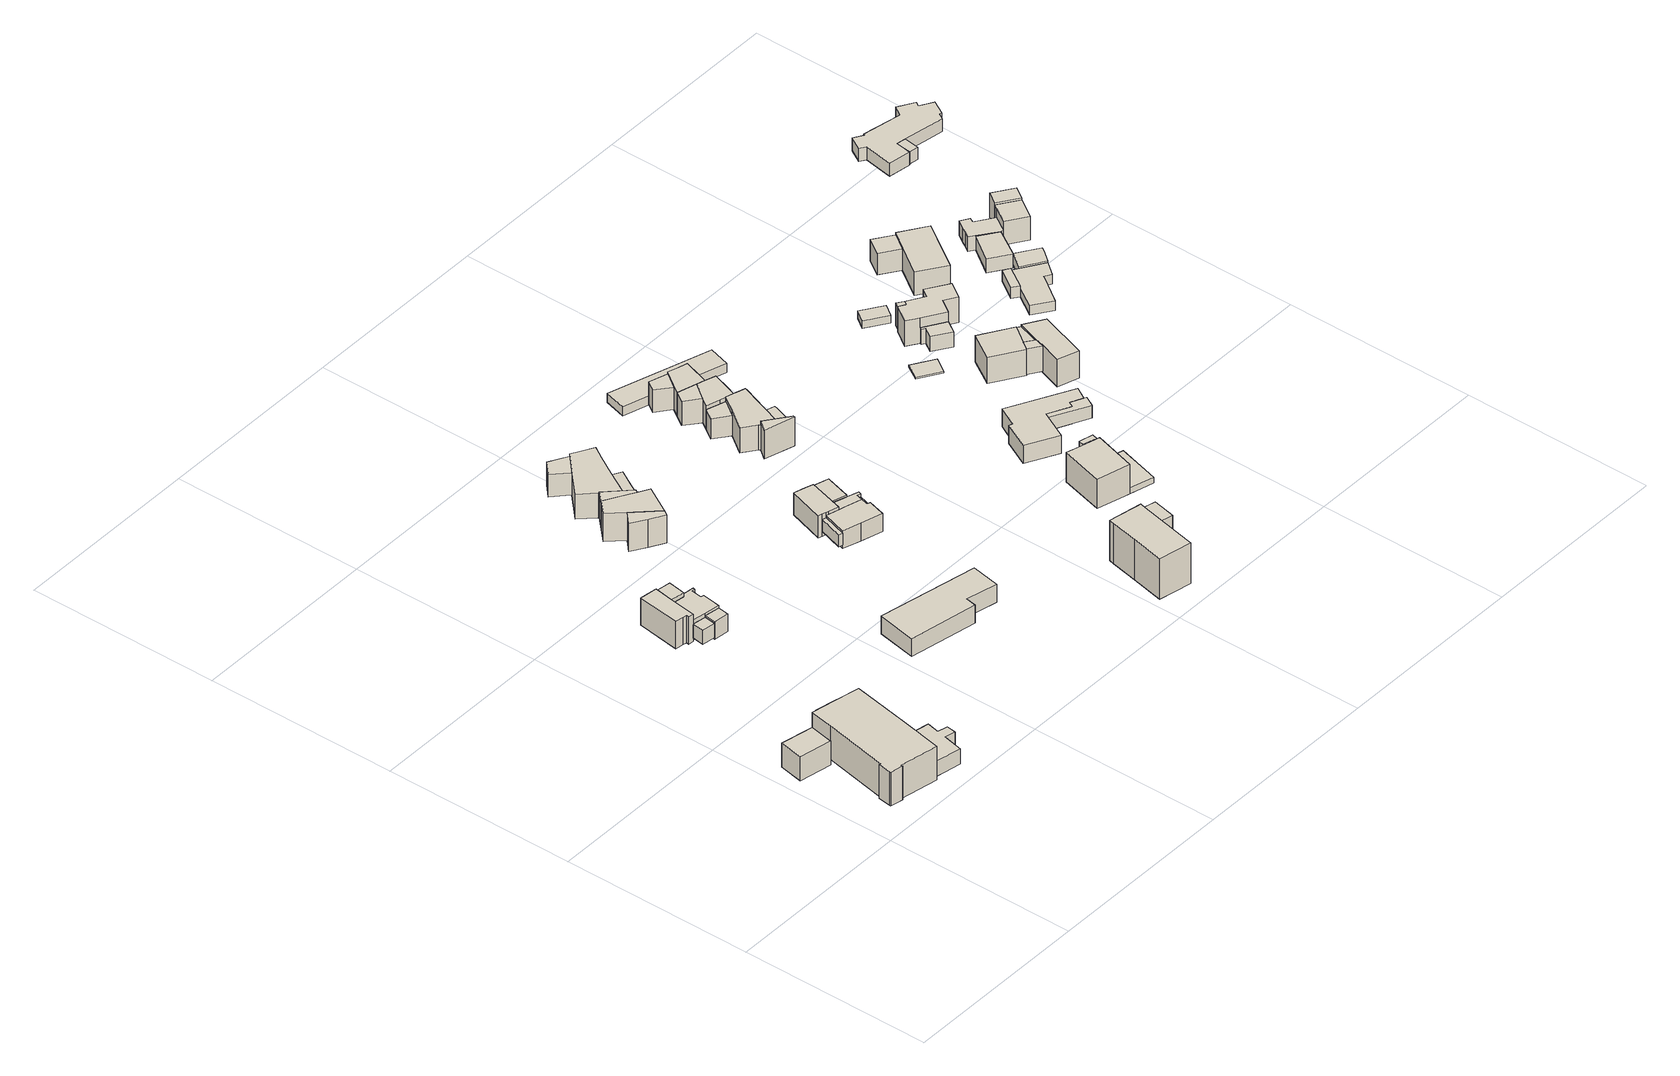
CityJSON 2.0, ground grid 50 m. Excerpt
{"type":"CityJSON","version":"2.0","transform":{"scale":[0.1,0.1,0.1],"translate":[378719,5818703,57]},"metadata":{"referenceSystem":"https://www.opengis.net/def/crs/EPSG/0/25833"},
"CityObjects":{
"building1":{"type":"Building","attributes":{"Gemeindeschluessel":"11000004","function":"31001_2010"},"address":[{"country":"Germany","locality":"Berlin","thoroughfareNumber":"5","thoroughfareName":"Am Rupenhorn"}],"children":["building1-1","building1-2","building1-3","building1-4"]},
"building1-1":{"type":"BuildingPart","attributes":{"BezugspunktDach":"2200","measuredHeight":10.02,"storeysAboveGround":2},"parents":["building1"],"geometry":[{"type":"MultiSurface","lod":"1","boundaries":[[[0,1,2,3,4,5,6,7,8,9,10,11,12]],[[13,14,15,16,17,18,19,20,21,22,23,24,25]],[[13,25,12,11]],[[14,13,11,10]],[[15,14,10,9]],[[16,15,9,8]],[[17,26,27,8,7]],[[18,17,7,6]],[[28,29,6,5]],[[19,18,30,31]],[[20,19,5,4]],[[21,20,4,3]],[[22,21,32,33,34,35,3,2]],[[23,22,2,1]],[[24,23,1,0]],[[25,24,0,12]],[[16,27,26,17]],[[31,30,29,28]],[[35,34,33,32]]]}]},
"building1-2":{"type":"BuildingPart","attributes":{"BezugspunktDach":"2200","measuredHeight":4.3,"storeysAboveGround":2},"parents":["building1"],"geometry":[{"type":"Solid","lod":"1","boundaries":[[[[36,37,38,39,40,41,35,34]],[[32,42,43,44,45,46,47,33]],[[42,32,35,41]],[[43,42,41,40]],[[44,43,40,39]],[[45,44,39,38]],[[46,45,38,37]],[[47,46,37,36]],[[33,47,36,34]],[[33,34,35,32]]]]}]},
"building1-3":{"type":"BuildingPart","attributes":{"BezugspunktDach":"2200","measuredHeight":8.7,"storeysAboveGround":2},"parents":["building1"],"geometry":[{"type":"Solid","lod":"1","boundaries":[[[[28,48,49,29]],[[50,51,31,30]],[[50,30,29,49]],[[51,50,49,48]],[[31,51,48,28]],[[30,31,28,29]]]]}]},
"building1-4":{"type":"BuildingPart","attributes":{"BezugspunktDach":"2200","measuredHeight":6.74,"storeysAboveGround":2},"parents":["building1"],"geometry":[{"type":"Solid","lod":"1","boundaries":[[[[27,26,52,53]],[[54,55,56,57]],[[54,57,53,52]],[[55,54,52,26]],[[56,55,26,17,16,27]],[[57,56,27,53]],[[27,16,17,26]]]]}]},
"building2":{"type":"Building","attributes":{"Gemeindeschluessel":"11000004","BezugspunktDach":"2200","function":"51009_1610","measuredHeight":4.41,"storeysAboveGround":0},"address":[{"country":"Germany","locality":"Berlin"}],"geometry":[{"type":"Solid","lod":"1","boundaries":[[[[58,59,60,61]],[[62,63,64,65]],[[62,65,61,60]],[[63,62,60,59]],[[64,63,59,58]],[[65,64,58,61]]]]}]},
"building3":{"type":"Building","attributes":{"Gemeindeschluessel":"11000004","function":"31001_1010"},"address":[{"country":"Germany","locality":"Berlin","thoroughfareNumber":"4G","thoroughfareName":"Am Rupenhorn"}],"children":["building3-1","building3-2","building3-3","building3-4","building3-5"]},
"building3-1":{"type":"BuildingPart","attributes":{"BezugspunktDach":"2200","measuredHeight":8.02,"storeysAboveGround":2},"parents":["building3"],"geometry":[{"type":"MultiSurface","lod":"1","boundaries":[[[66,67,68,69,70,71,72,73,74]],[[75,76,77,78,79,80,81,82,83]],[[75,83,74,73]],[[76,75,73,72]],[[77,76,72,71]],[[84,85,77,71,70]],[[79,78,86,87,88]],[[80,79,69,68]],[[81,80,68,67]],[[82,81,67,66]],[[83,82,66,74]],[[78,77,85,84]]]}]},
"building3-2":{"type":"BuildingPart","attributes":{"BezugspunktDach":"2200","measuredHeight":7.11,"storeysAboveGround":2},"parents":["building3"],"geometry":[{"type":"MultiSurface","lod":"1","boundaries":[[[89,90,91,85,84]],[[77,92,93,94,78]],[[92,77,85,91]],[[93,92,91,90]],[[95,96,90,89]],[[94,93,97,98]],[[99,95,89,84]],[[78,94,98,87]],[[77,78,84,85]],[[98,97,96,95]],[[87,98,95,99]]]}]},
"building3-3":{"type":"BuildingPart","attributes":{"BezugspunktDach":"2200","measuredHeight":6.99,"storeysAboveGround":2},"parents":["building3"],"geometry":[{"type":"MultiSurface","lod":"1","boundaries":[[[100,101,102,103,104,105,106,96,95,99,107]],[[87,98,97,108,109,110,111,112,113,114,88]],[[108,97,96,106]],[[109,108,106,105]],[[115,116,105,104]],[[110,109,116,117,118,119]],[[120,115,118,121,111,110,104,103]],[[112,111,103,102],[121,122,123,120]],[[113,112,102,101]],[[114,124,125,101,100]],[[88,114,100,107]],[[87,99,95,98]],[[97,98,95,96]],[[119,118,117,116,115]],[[121,118,115,120]],[[123,122,121,120]],[[113,125,124,114]]]}]},
"building3-4":{"type":"BuildingPart","attributes":{"BezugspunktDach":"2200","measuredHeight":5.4,"storeysAboveGround":2},"parents":["building3"],"geometry":[{"type":"Solid","lod":"1","boundaries":[[[[126,125,124,127]],[[114,113,128,129]],[[114,129,127,124]],[[128,113,125,126]],[[129,128,126,127]],[[113,114,124,125]]]]}]},
"building3-5":{"type":"BuildingPart","attributes":{"BezugspunktDach":"2200","measuredHeight":3,"storeysAboveGround":2},"parents":["building3"],"geometry":[{"type":"MultiSurface","lod":"1","boundaries":[[[123,116,115,120]],[[118,117,122,121]],[[122,117,116,123]],[[118,121,130,120,115]],[[117,118,131,115,116]],[[121,122,123,120,132]]]}]},
"building4":{"type":"Building","attributes":{"Gemeindeschluessel":"11000004","BezugspunktDach":"2200","function":"31001_1010","measuredHeight":5.05,"storeysAboveGround":1},"address":[{"country":"Germany","locality":"Berlin","thoroughfareNumber":"5 (3)","thoroughfareName":"Am Rupenhorn"}],"geometry":[{"type":"Solid","lod":"1","boundaries":[[[[133,134,135,136,137,138]],[[139,140,141,142,143,144]],[[139,144,138,137]],[[140,139,137,136]],[[141,140,136,135]],[[142,141,135,134]],[[143,142,134,133]],[[144,143,133,138]]]]}]},
"building5":{"type":"Building","attributes":{"Gemeindeschluessel":"11000004","function":"31001_1010"},"address":[{"country":"Germany","locality":"Berlin","thoroughfareNumber":"4D, 4E, 4F","thoroughfareName":"Am Rupenhorn"}],"children":["building5-1","building5-2","building5-3","building5-4","building5-5","building5-6"]},
"building5-1":{"type":"BuildingPart","attributes":{"BezugspunktDach":"2200","measuredHeight":7.35,"storeysAboveGround":2},"parents":["building5"],"geometry":[{"type":"MultiSurface","lod":"1","boundaries":[[[145,146,147,148,149,150,151,152,153,154]],[[155,156,157,158,159,160,161,162,163,164]],[[155,164,154,153]],[[165,166,153,152]],[[157,156,152,151]],[[158,157,151,150]],[[159,158,150,149]],[[167,160,159,149,148]],[[161,168,167,148,147]],[[163,162,146,145]],[[164,163,145,154]],[[156,155,166,165]],[[168,161,160,161,168,167]],[[161,147,146,162,169]]]}]},
"building5-2":{"type":"BuildingPart","attributes":{"BezugspunktDach":"2200","measuredHeight":8.45,"storeysAboveGround":2},"parents":["building5"],"geometry":[{"type":"MultiSurface","lod":"1","boundaries":[[[170,171,172,173,174,175,176,177]],[[178,179,180,181,182,183,184,185]],[[178,185,177,176]],[[186,187,178,176,175]],[[188,186,179,175,174]],[[181,180,174,173]],[[182,181,173,172]],[[185,184,170,177]],[[179,178,187,186]],[[180,189,179,186,188]],[[183,190,191,171]],[[182,172,191,192,190]],[[184,183,171,170]]]}]},
"building5-3":{"type":"BuildingPart","attributes":{"BezugspunktDach":"2200","measuredHeight":8.46,"storeysAboveGround":2},"parents":["building5"],"geometry":[{"type":"MultiSurface","lod":"1","boundaries":[[[193,194,172,191,170,195]],[[184,190,182,196,197,198]],[[184,198,195,170]],[[171,170,191]],[[191,190,191,172]],[[196,182,172,194]],[[197,196,194,193]],[[198,197,193,195]],[[190,183,171,191]],[[199,183,184,200,170,171]],[[201,182,190,191,172]]]}]},
"building5-4":{"type":"BuildingPart","attributes":{"BezugspunktDach":"2200","measuredHeight":7.1,"storeysAboveGround":2},"parents":["building5"],"geometry":[{"type":"MultiSurface","lod":"1","boundaries":[[[188,202,203,187]],[[162,204,180,178]],[[162,178,187,203]],[[204,205,168,147,146,203,202]],[[180,204,202,188]],[[162,206,146,147,161]],[[168,205,204,161]],[[178,207,179,186,187,208]],[[180,188,186,179]]]}]},
"building5-5":{"type":"BuildingPart","attributes":{"BezugspunktDach":"2200","measuredHeight":6.42,"storeysAboveGround":2},"parents":["building5"],"geometry":[{"type":"Solid","lod":"1","boundaries":[[[[205,209,210,167,168]],[[160,211,212,204,161]],[[211,160,167,210]],[[212,211,210,209]],[[204,212,209,205]],[[161,168,167,160]],[[204,205,168,161]]]]}]},
"building5-6":{"type":"BuildingPart","attributes":{"BezugspunktDach":"2200","measuredHeight":6.68,"storeysAboveGround":2},"parents":["building5"],"geometry":[{"type":"MultiSurface","lod":"1","boundaries":[[[166,165,213,214]],[[215,156,155,216]],[[215,216,214,213]],[[156,215,213,165]],[[216,155,166,214]],[[217,155,156,165,166]]]}]},
"building6":{"type":"Building","attributes":{"Gemeindeschluessel":"11000004","BezugspunktDach":"2200","function":"51009_1610","measuredHeight":3.34,"storeysAboveGround":0},"address":[{"country":"Germany","locality":"Berlin"}],"geometry":[{"type":"Solid","lod":"1","boundaries":[[[[218,219,220,221]],[[222,223,224,225]],[[222,225,221,220]],[[223,222,220,219]],[[224,223,219,218]],[[225,224,218,221]]]]}]},
"building7":{"type":"Building","attributes":{"Gemeindeschluessel":"11000004","function":"31001_1010"},"address":[{"country":"Germany","locality":"Berlin","thoroughfareNumber":"4H","thoroughfareName":"Am Rupenhorn"}],"children":["building7-1","building7-2","building7-3","building7-4","building7-5"]},
"building7-1":{"type":"BuildingPart","attributes":{"BezugspunktDach":"2200","measuredHeight":3.1,"storeysAboveGround":2},"parents":["building7"],"geometry":[{"type":"MultiSurface","lod":"1","boundaries":[[[226,227,228,229]],[[230,231,232,233]],[[232,231,227,226]],[[233,229,234,235]],[[230,235,234,228]],[[230,228,227,231]],[[233,232,226,229,236]]]}]},
"building7-2":{"type":"BuildingPart","attributes":{"BezugspunktDach":"2200","measuredHeight":5.73,"storeysAboveGround":2},"parents":["building7"],"geometry":[{"type":"MultiSurface","lod":"1","boundaries":[[[237,238,239,240,241,242,243,244,245]],[[246,247,248,249,250,251,252,253,254]],[[246,254,245,244]],[[229,234,241,240]],[[250,249,235,233]],[[251,250,233,232,226,229,255,240,239]],[[252,251,239,238]],[[253,252,238,237]],[[254,253,237,245]],[[256,257,243,247]],[[246,244,257,256]],[[248,247,243,242]],[[249,258,248,242,241,259]],[[233,235,234,229]],[[255,229,226,232,233]]]}]},
"building7-3":{"type":"BuildingPart","attributes":{"BezugspunktDach":"2200","measuredHeight":6.07,"storeysAboveGround":2},"parents":["building7"],"geometry":[{"type":"MultiSurface","lod":"1","boundaries":[[[260,261,262,263]],[[264,265,266,267]],[[265,264,262,261]],[[266,265,261,260]],[[264,267,263,262]],[[266,268,269,267]]]}]},
"building7-4":{"type":"BuildingPart","attributes":{"BezugspunktDach":"2200","measuredHeight":5.08,"storeysAboveGround":2},"parents":["building7"],"geometry":[{"type":"MultiSurface","lod":"1","boundaries":[[[241,270,271,272,268,269,243]],[[267,266,273,274,275,249,247]],[[273,266,268,272]],[[274,273,272,271]],[[228,227,271,270]],[[275,274,231,230]],[[249,275,230,235,234,228,276,270,241]],[[242,241,243]],[[247,243,269,267]],[[267,269,268,266]],[[230,231,227,228]],[[276,228,234,235,230]],[[247,248,242,243]],[[248,249,241,242]]]}]},
"building7-5":{"type":"BuildingPart","attributes":{"BezugspunktDach":"2200","measuredHeight":6.9,"storeysAboveGround":2},"parents":["building7"],"geometry":[{"type":"MultiSurface","lod":"1","boundaries":[[[277,278,279,280,281,282,283,284]],[[285,286,287,288,289,290,291,292]],[[285,292,284,283]],[[286,285,283,282]],[[287,286,282,281]],[[288,287,293,264,267,247,243,269,263,262,281,280]],[[257,243,280,279]],[[289,288,243,247,256]],[[244,257,256,246,294,290,289,279,278]],[[291,290,278,277]],[[292,291,277,284]],[[262,263,267,264,293]],[[269,243,247,267]],[[256,247,243,257]],[[294,246,256,257,244]]]}]},
"building8":{"type":"Building","attributes":{"Gemeindeschluessel":"11000004","function":"31001_1000"},"address":[{"country":"Germany","locality":"Berlin","thoroughfareNumber":"15","thoroughfareName":"Am Rupenhorn"}],"children":["building8-1","building8-2"]},
"building8-1":{"type":"BuildingPart","attributes":{"BezugspunktDach":"2200","measuredHeight":12.64,"storeysAboveGround":4},"parents":["building8"],"geometry":[{"type":"MultiSurface","lod":"1","boundaries":[[[295,296,297,298,299,300,301,302]],[[303,304,305,306,307,308,309,310]],[[303,310,302,301]],[[304,303,301,300]],[[305,304,300,299]],[[306,305,299,298]],[[311,312,298,297]],[[308,307,297,296],[313,314,311,307]],[[309,308,296,295]],[[310,309,295,302]],[[307,306,312,311]],[[311,314,313,307]]]}]},
"building8-2":{"type":"BuildingPart","attributes":{"BezugspunktDach":"2200","measuredHeight":9.93,"storeysAboveGround":4},"parents":["building8"],"geometry":[{"type":"MultiSurface","lod":"1","boundaries":[[[315,316,312,314]],[[306,317,318,313]],[[317,306,312,316]],[[318,317,316,315]],[[313,318,315,314]],[[307,311,312,306,319]],[[314,311,307,313]]]}]},
"building9":{"type":"Building","attributes":{"Gemeindeschluessel":"11000004","function":"31001_1010"},"address":[{"country":"Germany","locality":"Berlin","thoroughfareNumber":"4, 4A, 4B, 4C","thoroughfareName":"Am Rupenhorn"}],"children":["building9-1","building9-2","building9-3","building9-4","building9-5","building9-6","building9-7","building9-8"]},
"building9-1":{"type":"BuildingPart","attributes":{"BezugspunktDach":"2200","measuredHeight":8.34,"storeysAboveGround":2},"parents":["building9"],"geometry":[{"type":"MultiSurface","lod":"1","boundaries":[[[320,321,322,323,324,325,326,327,328,329,330,331]],[[332,333,334,335,336,337,338,339,340,341,342,343]],[[332,343,331,330]],[[344,345,332,330,329]],[[334,346,347,329,328]],[[335,334,328,327]],[[336,335,327,326]],[[337,336,326,325]],[[338,337,325,324]],[[339,338,324,323]],[[340,339,323,322],[340,348,349,339]],[[342,341,321,320]],[[343,342,320,331]],[[333,332,345,344]],[[333,347,346,334]],[[348,340,339,349]],[[350,341,340,322,321]]]}]},
"building9-2":{"type":"BuildingPart","attributes":{"BezugspunktDach":"2200","measuredHeight":5.68,"storeysAboveGround":2},"parents":["building9"],"geometry":[{"type":"MultiSurface","lod":"1","boundaries":[[[345,344,351,352]],[[353,333,332,354]],[[353,354,352,351]],[[333,353,355,356,344]],[[354,332,345,352]],[[351,356,355,353]],[[332,333,344,345]]]}]},
"building9-3":{"type":"BuildingPart","attributes":{"BezugspunktDach":"2200","measuredHeight":5.68,"storeysAboveGround":2},"parents":["building9"],"geometry":[{"type":"Solid","lod":"1","boundaries":[[[[357,358,359,360,349,348]],[[339,361,362,363,364,340]],[[361,339,349,360]],[[362,361,360,359]],[[363,362,359,358]],[[364,363,358,357]],[[340,364,357,348]],[[339,340,348,349]]]]}]},
"building9-4":{"type":"BuildingPart","attributes":{"BezugspunktDach":"2200","measuredHeight":8.04,"storeysAboveGround":2},"parents":["building9"],"geometry":[{"type":"MultiSurface","lod":"1","boundaries":[[[365,366,367,368]],[[341,364,369,370]],[[341,370,368,367]],[[364,357,348,322,321,341,367,366]],[[369,364,366,365]],[[370,369,365,368]],[[341,321,322,340]],[[340,371,348,357,364]]]}]},
"building9-5":{"type":"BuildingPart","attributes":{"BezugspunktDach":"2200","measuredHeight":7.87,"storeysAboveGround":2},"parents":["building9"],"geometry":[{"type":"MultiSurface","lod":"1","boundaries":[[[372,346,373,374,375,376,377,378,379,380]],[[381,382,383,384,385,386,387,334,355,353]],[[381,353,380,379]],[[384,383,377,376]],[[385,384,376,375]],[[386,385,375,374]],[[387,386,374,373]],[[334,387,373,346]],[[356,344,333,347,372]],[[351,356,372,380]],[[382,381,379,378]],[[383,382,378,377]],[[346,347,333,334]],[[355,333,344,356]],[[353,355,356,351]]]}]},
"building9-6":{"type":"BuildingPart","attributes":{"BezugspunktDach":"2200","measuredHeight":7.21,"storeysAboveGround":2},"parents":["building9"],"geometry":[{"type":"MultiSurface","lod":"1","boundaries":[[[379,378,388,389]],[[390,382,381,391]],[[390,391,389,388]],[[382,378,392,388,378]],[[391,381,379,389]],[[378,382,393,392]],[[390,388,392,393]],[[394,381,382,378,379]]]}]},
"building9-7":{"type":"BuildingPart","attributes":{"BezugspunktDach":"2200","measuredHeight":7.11,"storeysAboveGround":2},"parents":["building9"],"geometry":[{"type":"MultiSurface","lod":"1","boundaries":[[[392,377,395,396,397,398,399,400,388]],[[401,402,403,404,405,406,383,393,390]],[[401,390,388,400]],[[407,408,401,400,399]],[[403,402,399,398]],[[404,403,398,397]],[[405,404,397,396]],[[406,405,396,395]],[[383,406,395,377]],[[383,382,378,382,393]],[[409,402,401,408,407]],[[377,378,382,383]],[[393,382,378,392]],[[410,390,411,393,392,388]]]}]},
"building9-8":{"type":"BuildingPart","attributes":{"BezugspunktDach":"2200","measuredHeight":6.67,"storeysAboveGround":2},"parents":["building9"],"geometry":[{"type":"Solid","lod":"1","boundaries":[[[[408,407,412,413]],[[414,402,401,415]],[[414,415,413,412]],[[402,414,412,407]],[[415,401,408,413]],[[401,402,407,408]]]]}]},
"building10":{"type":"Building","attributes":{"Gemeindeschluessel":"11000004","BezugspunktDach":"2200","function":"31001_2460","measuredHeight":2.41,"storeysAboveGround":1},"address":[{"country":"Germany","locality":"Berlin","thoroughfareNumber":"4 (1)","thoroughfareName":"Am Rupenhorn"}],"geometry":[{"type":"Solid","lod":"1","boundaries":[[[[416,417,418,419,420,421]],[[422,423,424,425,426,427]],[[422,427,421,420]],[[423,422,420,419]],[[424,423,419,418]],[[425,424,418,417]],[[426,425,417,416]],[[427,426,416,421]]]]}]},
"building11":{"type":"Building","attributes":{"Gemeindeschluessel":"11000004","function":"31001_1010"},"address":[{"country":"Germany","locality":"Berlin","thoroughfareNumber":"16","thoroughfareName":"Am Rupenhorn"}],"children":["building11-1","building11-2"]},
"building11-1":{"type":"BuildingPart","attributes":{"BezugspunktDach":"2200","measuredHeight":8.21,"storeysAboveGround":2},"parents":["building11"],"geometry":[{"type":"MultiSurface","lod":"1","boundaries":[[[428,429,430,431,432,433]],[[434,435,436,437,438,439]],[[434,439,433,432]],[[435,434,432,431]],[[436,435,431,430]],[[437,436,430,429]],[[440,441,437,438,437,429,428]],[[439,438,428,433]],[[438,437,441,440]]]}]},
"building11-2":{"type":"BuildingPart","attributes":{"BezugspunktDach":"2200","measuredHeight":2.63,"storeysAboveGround":2},"parents":["building11"],"geometry":[{"type":"Solid","lod":"1","boundaries":[[[[442,443,444,441,440]],[[437,445,446,447,438]],[[445,437,441,444]],[[446,445,444,443]],[[447,446,443,442]],[[438,447,442,440]],[[437,438,440,441]]]]}]},
"building12":{"type":"Building","attributes":{"Gemeindeschluessel":"11000004","BezugspunktDach":"2200","function":"51009_1610","measuredHeight":7.53,"storeysAboveGround":0},"address":[{"country":"Germany","locality":"Berlin"}],"geometry":[{"type":"Solid","lod":"1","boundaries":[[[[448,449,450,451]],[[452,453,454,455]],[[452,455,451,450]],[[453,452,450,449]],[[454,453,449,448]],[[455,454,448,451]]]]}]},
"building13":{"type":"Building","attributes":{"Gemeindeschluessel":"11000004","BezugspunktDach":"2200","function":"31001_1010","measuredHeight":5.08,"storeysAboveGround":1},"address":[{"country":"Germany","locality":"Berlin","thoroughfareNumber":"16A","thoroughfareName":"Am Rupenhorn"}],"geometry":[{"type":"Solid","lod":"1","boundaries":[[[[456,457,458,459,460,461,462,463,464,465,466]],[[467,468,469,470,471,472,473,474,475,476,477]],[[467,477,466,465]],[[468,467,465,464]],[[469,468,464,463]],[[470,469,463,462]],[[471,470,462,461]],[[472,471,461,460]],[[473,472,460,459]],[[474,473,459,458]],[[475,474,458,457]],[[476,475,457,456]],[[477,476,456,466]]]]}]},
"building14":{"type":"Building","attributes":{"Gemeindeschluessel":"11000004","BezugspunktDach":"2200","function":"51009_1610","measuredHeight":3.59,"storeysAboveGround":0},"address":[{"country":"Germany","locality":"Berlin"}],"geometry":[{"type":"Solid","lod":"1","boundaries":[[[[478,479,461,460,459,458,457]],[[480,481,482,483,484,485,486]],[[480,486,457,458]],[[481,480,458,459]],[[482,481,459,460]],[[483,482,460,461]],[[484,483,461,479]],[[485,484,479,478]],[[486,485,478,457]]]]}]},
"building15":{"type":"Building","attributes":{"Gemeindeschluessel":"11000004","BezugspunktDach":"2200","function":"31001_2463","measuredHeight":0.465,"storeysAboveGround":1},"address":[{"country":"Germany","locality":"Berlin","thoroughfareNumber":"16B (1)","thoroughfareName":"Am Rupenhorn"}],"geometry":[{"type":"Solid","lod":"1","boundaries":[[[[487,488,489,490]],[[491,492,493,494]],[[491,494,490,489]],[[492,491,489,488]],[[493,492,488,487]],[[494,493,487,490]]]]}]},
"building16":{"type":"Building","attributes":{"Gemeindeschluessel":"11000004","BezugspunktDach":"2200","function":"51009_1610","measuredHeight":7.09,"storeysAboveGround":0},"address":[{"country":"Germany","locality":"Berlin"}],"geometry":[{"type":"Solid","lod":"1","boundaries":[[[[495,496,497,498]],[[499,500,501,502]],[[499,502,498,497]],[[500,499,497,496]],[[501,500,496,495]],[[502,501,495,498]]]]}]},
"building17":{"type":"Building","attributes":{"Gemeindeschluessel":"11000004","function":"31001_1010"},"address":[{"country":"Germany","locality":"Berlin","thoroughfareNumber":"16B","thoroughfareName":"Am Rupenhorn"}],"children":["building17-1","building17-2","building17-3"]},
"building17-1":{"type":"BuildingPart","attributes":{"BezugspunktDach":"2200","measuredHeight":8,"storeysAboveGround":2},"parents":["building17"],"geometry":[{"type":"MultiSurface","lod":"1","boundaries":[[[503,504,505,506,507,508]],[[509,510,511,512,513,514]],[[509,514,508,507]],[[510,509,507,506]],[[515,516,506,505]],[[512,511,505,504]],[[513,512,504,503]],[[514,513,503,508]],[[511,510,516,515]]]}]},
"building17-2":{"type":"BuildingPart","attributes":{"BezugspunktDach":"2200","measuredHeight":7.11,"storeysAboveGround":2},"parents":["building17"],"geometry":[{"type":"MultiSurface","lod":"1","boundaries":[[[516,515,517,518]],[[519,511,510,520]],[[511,519,517,515]],[[520,510,516,518]],[[519,521,522,517]],[[520,518,522,521]],[[510,511,515,516]]]}]},
"building17-3":{"type":"BuildingPart","attributes":{"BezugspunktDach":"2200","measuredHeight":8.07,"storeysAboveGround":2},"parents":["building17"],"geometry":[{"type":"MultiSurface","lod":"1","boundaries":[[[523,524,525,526,527,528]],[[529,519,521,520,530,531]],[[529,531,528,527]],[[519,529,527,526]],[[522,517,526,525]],[[520,518,522,521,525,524]],[[530,520,524,523]],[[531,530,523,528]],[[521,519,517,522]],[[521,522,518,520]]]}]},
"building18":{"type":"Building","attributes":{"Gemeindeschluessel":"11000004","BezugspunktDach":"2200","function":"51009_1610","measuredHeight":6.37,"storeysAboveGround":0},"address":[{"country":"Germany","locality":"Berlin"}],"geometry":[{"type":"Solid","lod":"1","boundaries":[[[[532,533,534,535]],[[536,537,538,539]],[[536,539,535,534]],[[537,536,534,533]],[[538,537,533,532]],[[539,538,532,535]]]]}]},
"building19":{"type":"Building","attributes":{"Gemeindeschluessel":"11000004","BezugspunktDach":"2200","function":"31001_2463","measuredHeight":2.11,"storeysAboveGround":1},"address":[{"country":"Germany","locality":"Berlin","thoroughfareNumber":"17 (1)","thoroughfareName":"Am Rupenhorn"}],"geometry":[{"type":"Solid","lod":"1","boundaries":[[[[540,541,542,543]],[[544,545,546,547]],[[544,547,543,542]],[[545,544,542,541]],[[546,545,541,540]],[[547,546,540,543]]]]}]},
"building20":{"type":"Building","attributes":{"Gemeindeschluessel":"11000004","function":"31001_1010"},"address":[{"country":"Germany","locality":"Berlin","thoroughfareNumber":"17","thoroughfareName":"Am Rupenhorn"}],"children":["building20-1","building20-2"]},
"building20-1":{"type":"BuildingPart","attributes":{"BezugspunktDach":"2200","measuredHeight":7.06,"storeysAboveGround":2},"parents":["building20"],"geometry":[{"type":"MultiSurface","lod":"1","boundaries":[[[548,549,550,551,552,553,554,533,532,535,555]],[[556,557,558,559,560,561,562,563,564,565,566]],[[556,566,555,535]],[[557,556,535,532]],[[558,557,532,533]],[[559,558,533,554]],[[560,559,554,553]],[[561,560,553,552]],[[562,561,552,551]],[[563,562,551,550]],[[564,563,550,549]],[[567,568,549,548]],[[565,564,569,570]],[[566,565,548,555]],[[570,569,568,567]]]}]},
"building20-2":{"type":"BuildingPart","attributes":{"BezugspunktDach":"2200","measuredHeight":4.19,"storeysAboveGround":2},"parents":["building20"],"geometry":[{"type":"Solid","lod":"1","boundaries":[[[[571,568,567,572,573,574]],[[575,576,570,569,577,578]],[[575,578,574,573]],[[576,575,573,572]],[[570,576,572,567]],[[577,569,568,571]],[[578,577,571,574]],[[569,570,567,568]]]]}]},
"building21":{"type":"Building","attributes":{"Gemeindeschluessel":"11000004","function":"31001_1010"},"address":[{"country":"Germany","locality":"Berlin","thoroughfareNumber":"17A","thoroughfareName":"Am Rupenhorn"}],"children":["building21-1","building21-2"]},
"building21-1":{"type":"BuildingPart","attributes":{"BezugspunktDach":"2200","measuredHeight":7.44,"storeysAboveGround":2},"parents":["building21"],"geometry":[{"type":"MultiSurface","lod":"1","boundaries":[[[579,580,581,582]],[[583,584,585,586]],[[587,588,589,590,586,582,581]],[[584,583,581,580]],[[585,584,580,579]],[[586,585,579,582]],[[583,590,589,588,587]]]}]},
"building21-2":{"type":"BuildingPart","attributes":{"BezugspunktDach":"2200","measuredHeight":6,"storeysAboveGround":2},"parents":["building21"],"geometry":[{"type":"Solid","lod":"1","boundaries":[[[[589,588,591,592]],[[593,583,590,594]],[[593,594,592,591]],[[583,593,591,588]],[[594,590,589,592]],[[590,583,588,589]]]]}]},
"building22":{"type":"Building","attributes":{"Gemeindeschluessel":"11000004","function":"31001_1010"},"address":[{"country":"Germany","locality":"Berlin","thoroughfareNumber":"17C","thoroughfareName":"Am Rupenhorn"}],"children":["building22-1","building22-2","building22-3"]},
"building22-1":{"type":"BuildingPart","attributes":{"BezugspunktDach":"2200","measuredHeight":4.36,"storeysAboveGround":1},"parents":["building22"],"geometry":[{"type":"MultiSurface","lod":"1","boundaries":[[[595,596,597,598,599,600,601,602,603]],[[604,605,606,607,608,609,610,611,612]],[[604,612,603,602]],[[606,605,601,600]],[[609,608,598,597]],[[610,609,597,596]],[[611,610,596,595]],[[612,611,595,603]],[[601,605,604,602]],[[607,613,606,614,600,599]],[[607,599,598,608]]]}]},
"building22-2":{"type":"BuildingPart","attributes":{"BezugspunktDach":"2200","measuredHeight":3.17,"storeysAboveGround":1},"parents":["building22"],"geometry":[{"type":"MultiSurface","lod":"1","boundaries":[[[615,616,617,618]],[[619,605,604,620]],[[619,620,618,617]],[[605,619,617,616]],[[602,601,616,615]],[[620,604,615,618]],[[604,605,601,602]]]}]},
"building22-3":{"type":"BuildingPart","attributes":{"BezugspunktDach":"2200","measuredHeight":3.12,"storeysAboveGround":1},"parents":["building22"],"geometry":[{"type":"MultiSurface","lod":"1","boundaries":[[[621,622,623,624,625]],[[626,627,628,608,606]],[[626,606,625,624]],[[627,626,624,623]],[[628,627,623,622]],[[608,628,622,621]],[[600,599,598,621,625]],[[629,608,607]],[[606,629,607,599,600]],[[607,608,598,599]]]}]},
"building23":{"type":"Building","attributes":{"Gemeindeschluessel":"11000004","function":"31001_1010"},"address":[{"country":"Germany","locality":"Berlin","thoroughfareNumber":"17B","thoroughfareName":"Am Rupenhorn"}],"children":["building23-1","building23-2","building23-3"]},
"building23-1":{"type":"BuildingPart","attributes":{"BezugspunktDach":"2200","measuredHeight":7.4,"storeysAboveGround":2},"parents":["building23"],"geometry":[{"type":"MultiSurface","lod":"1","boundaries":[[[630,631,632,633,634]],[[635,636,637,638,639]],[[640,641,642,643,644,645,639,634,633],[643,642,646,639]],[[636,635,633,632]],[[637,636,632,631]],[[638,637,631,630]],[[639,638,630,634]],[[635,645,644,641,640]],[[644,643,642,641]],[[642,643,639,646]]]}]},
"building23-2":{"type":"BuildingPart","attributes":{"BezugspunktDach":"2200","measuredHeight":6.31,"storeysAboveGround":2},"parents":["building23"],"geometry":[{"type":"MultiSurface","lod":"1","boundaries":[[[647,648,646,642,641,640,649,650,651,652,653,654]],[[655,656,657,658,659,635,644,643,639,660,661,662]],[[655,662,654,653]],[[656,655,653,652]],[[657,656,652,651]],[[658,657,651,650]],[[659,658,650,649]],[[635,659,649,640]],[[660,639,646,648]],[[663,664,648,647]],[[662,661,647,654]],[[644,635,640,641]],[[643,665,644,641,642]],[[639,643,642,646]],[[666,661,660,664,663]]]}]},
"building23-3":{"type":"BuildingPart","attributes":{"BezugspunktDach":"2200","measuredHeight":3.91,"storeysAboveGround":2},"parents":["building23"],"geometry":[{"type":"MultiSurface","lod":"1","boundaries":[[[667,664,663,668]],[[661,660,669,670]],[[661,670,668,663]],[[669,660,664,667]],[[670,669,667,668]],[[660,661,663,664,671]]]}]},
"building24":{"type":"Building","attributes":{"Gemeindeschluessel":"11000004","BezugspunktDach":"2200","function":"31001_2463","measuredHeight":6.85,"storeysAboveGround":1},"address":[{"country":"Germany","locality":"Berlin","thoroughfareNumber":"17B (1)","thoroughfareName":"Am Rupenhorn"}],"geometry":[{"type":"Solid","lod":"1","boundaries":[[[[672,673,674,675]],[[676,677,678,679]],[[676,679,675,674]],[[677,676,674,673]],[[678,677,673,672]],[[679,678,672,675]]]]}]},
"building25":{"type":"Building","attributes":{"Gemeindeschluessel":"11000004","BezugspunktDach":"2200","function":"51009_1610","measuredHeight":3.31,"storeysAboveGround":0},"address":[{"country":"Germany","locality":"Berlin"}],"geometry":[{"type":"Solid","lod":"1","boundaries":[[[[680,681,682,683]],[[684,685,686,687]],[[684,687,683,682]],[[685,684,682,681]],[[686,685,681,680]],[[687,686,680,683]]]]}]},
"building26":{"type":"Building","attributes":{"Gemeindeschluessel":"11000004","BezugspunktDach":"2200","function":"31001_1010","measuredHeight":3.57,"storeysAboveGround":1},"address":[{"country":"Germany","locality":"Berlin","thoroughfareNumber":"18A","thoroughfareName":"Am Rupenhorn"}],"geometry":[{"type":"Solid","lod":"1","boundaries":[[[[688,689,683,682,681,690,691,692,693,694,695,696,697,698,699,700,701]],[[702,703,704,705,706,707,708,709,710,711,712,713,714,715,716,717,718]],[[702,718,701,700]],[[703,702,700,699]],[[704,703,699,698]],[[705,704,698,697]],[[706,705,697,696]],[[707,706,696,695]],[[708,707,695,694]],[[709,708,694,693]],[[710,709,693,692]],[[711,710,692,691]],[[712,711,691,690]],[[713,712,690,681]],[[714,713,681,682]],[[715,714,682,683]],[[716,715,683,689]],[[717,716,689,688]],[[718,717,688,701]]]]}]}
},
"vertices":[
[76,27,151],[76,32,151],[177,13,151],[198,121,151],[226,272,151],[170,284,151],[113,295,151],[98,298,151],[86,237,151],[52,69,151],[48,70,151],[43,36,151],[43,34,151],[43,36,57],[48,70,57],[52,69,57],[86,237,57],[98,298,57],[113,295,57],[170,284,57],[226,272,57],[198,121,57],[177,13,57],[76,32,57],[76,27,57],[43,34,57],[98,298,109],[86,237,109],[170,284,146],[113,295,146],[113,295,59],[170,284,59],[198,121,67],[177,13,67],[177,13,110],[198,121,110],
[242,0,110],[253,51,110],[280,45,110],[284,70,110],[258,76,110],[265,108,110],[265,108,67],[258,76,67],[284,70,67],[280,45,67],[253,51,67],[242,0,67],
[171,289,146],[114,300,146],[114,300,59],[171,289,59],
[13,315,109],[1,253,109],[13,315,42],[98,298,42],[86,237,42],[1,253,42],
[299,736,52],[303,766,52],[269,771,52],[264,741,52],[269,771,13],[303,766,13],[299,736,13],[264,741,13],
[247,782,79],[256,780,79],[255,773,79],[269,771,79],[279,845,79],[286,890,79],[263,893,79],[241,896,79],[225,785,79],[241,896,3],[263,893,3],[286,890,3],[279,845,3],[269,771,3],[255,773,3],[256,780,3],[247,782,3],[225,785,3],[279,845,74],[286,890,74],[279,845,50],[279,845,8],[269,771,8],
[319,839,74],[320,846,74],[326,884,74],[326,884,3],[320,846,3],[319,839,3],[319,839,63],[320,846,63],[320,846,8],[319,839,8],[279,845,63],
[303,766,63],[343,760,63],[350,808,63],[342,810,63],[346,837,63],[354,836,63],[355,842,63],[269,771,63],[355,842,8],[354,836,8],[346,837,8],[342,810,8],[350,808,8],[343,760,8],[303,766,8],[346,837,47],[354,836,47],[354,836,17],[346,837,17],[346,837,27],[342,810,47],[342,810,17],[350,808,17],[350,808,47],[303,766,57],[343,760,57],
[338,731,57],[299,736,57],[338,731,8],[299,736,8],
[342,810,23],[346,837,39],[342,810,45],
[653,292,108],[658,319,108],[739,301,108],[753,375,108],[495,427,108],[475,325,108],[495,427,58],[753,375,58],[739,301,58],[658,319,58],[653,292,58],[475,325,58],
[469,1199,77],[470,1199,77],[506,1162,77],[540,1223,77],[569,1273,77],[588,1305,77],[561,1320,77],[535,1335,77],[493,1295,77],[433,1236,77],[493,1295,8],[535,1335,8],[561,1320,8],[588,1305,8],[569,1273,8],[540,1223,8],[506,1162,8],[470,1199,8],[469,1199,8],[433,1236,8],[535,1335,70],[493,1295,70],[540,1223,72],[506,1162,72],[476,1193,8],
[447,1101,86],[457,1091,86],[503,1043,86],[543,1113,86],[518,1127,86],[493,1142,86],[442,1171,86],[411,1140,86],[442,1171,8],[493,1142,8],[518,1127,8],[543,1113,8],[503,1043,8],[457,1091,8],[447,1101,8],[411,1140,8],[493,1142,79],[442,1171,79],[518,1127,79],[495,1141,8],[475,1072,8],[475,1072,86],[475,1072,70],
[457,1051,86],[495,1029,86],[419,1074,86],[495,1029,8],[457,1051,8],[419,1074,8],[457,1091,50],[447,1101,47],[503,1043,56],
[526,1142,79],[470,1199,79],[526,1142,8],[526,1142,72],[470,1199,68],[458,1162,8],[442,1171,24],
[546,1178,72],[564,1209,72],[564,1209,8],[546,1178,8],
[488,1361,70],[456,1331,70],[488,1361,8],[456,1331,8],[493,1295,42],
[682,687,91],[701,749,91],[691,752,91],[672,690,91],[691,752,58],[701,749,58],[682,687,58],[672,690,58],
[796,702,90],[806,737,90],[797,740,90],[788,705,90],[797,740,59],[806,737,59],[796,702,59],[788,705,59],[793,724,90],[793,724,59],[788,705,89],
[729,673,98],[783,657,98],[796,702,98],[788,705,98],[793,724,98],[747,737,98],[733,740,98],[701,749,98],[682,687,98],[701,749,48],[733,740,48],[747,737,48],[793,724,48],[788,705,48],[796,702,48],[783,657,48],[729,673,48],[682,687,48],[788,705,70],[707,747,48],[707,747,98],[792,725,48],[793,724,73],
[779,755,103],[798,821,103],[759,832,103],[741,767,103],[759,832,48],[798,821,48],[779,755,48],[741,767,48],[779,755,98],[741,767,98],
[797,740,98],[806,737,98],[809,745,98],[809,745,48],[806,737,48],[797,740,48],[797,740,71],
[691,752,106],[701,749,106],[707,747,106],[733,740,106],[759,832,106],[734,840,106],[710,847,106],[681,755,106],[710,847,44],[734,840,44],[759,832,44],[733,740,44],[707,747,44],[701,749,44],[691,752,44],[681,755,44],[759,832,63],[701,749,85],
[1055,12,173],[1058,26,173],[1088,168,173],[1091,182,173],[1005,199,173],[1002,186,173],[987,115,173],[969,30,173],[987,115,60],[1002,186,60],[1005,199,60],[1091,182,60],[1088,168,60],[1058,26,60],[1055,12,60],[969,30,60],[1088,168,160],[1091,182,160],[1078,122,60],[1078,122,160],
[1117,114,160],[1130,173,160],[1130,173,60],[1117,114,60],[1089,170,60],
[844,1055,107],[847,1052,107],[879,1029,107],[899,1087,107],[909,1115,107],[923,1153,107],[924,1157,107],[900,1164,107],[895,1166,107],[875,1172,107],[846,1131,107],[810,1081,107],[846,1131,37],[875,1172,37],[895,1166,37],[900,1164,37],[924,1157,37],[923,1153,37],[909,1115,37],[899,1087,37],[879,1029,37],[847,1052,37],[844,1055,37],[810,1081,37],[875,1172,94],[846,1131,94],[895,1166,105],[875,1172,105],[879,1029,94],[899,1087,94],[847,1052,45],
[826,1187,94],[807,1160,94],[826,1187,37],[807,1160,37],[861,1176,37],[861,1176,94],
[906,1008,94],[916,1037,94],[928,1074,94],[929,1079,94],[929,1079,37],[928,1074,37],[916,1037,37],[906,1008,37],
[905,1003,117],[906,1008,117],[847,1052,117],[827,1026,117],[905,1003,37],[827,1026,37],[879,1029,75],
[861,1176,105],[905,1193,105],[918,1232,105],[919,1236,105],[895,1244,105],[892,1245,105],[871,1251,105],[841,1209,105],[826,1187,105],[841,1209,37],[871,1251,37],[892,1245,37],[895,1244,37],[919,1236,37],[918,1232,37],[905,1193,37],
[822,1265,105],[804,1239,105],[822,1265,37],[804,1239,37],[857,1255,105],[857,1255,37],[841,1209,95],
[901,1272,105],[912,1307,105],[914,1312,105],[889,1319,105],[865,1327,105],[837,1287,105],[837,1287,37],[865,1327,37],[889,1319,37],[914,1312,37],[912,1307,37],[901,1272,37],[865,1327,99],[837,1287,99],[865,1327,45],[822,1265,50],[827,1264,37],
[817,1342,99],[800,1317,99],[817,1342,37],[800,1317,37],
[817,1342,59],[914,1312,59],[1013,1281,59],[1029,1337,59],[768,1418,59],[752,1362,59],[768,1418,34],[1029,1337,34],[1013,1281,34],[914,1312,34],[817,1342,34],[752,1362,34],
[1197,299,159],[1228,409,159],[1220,411,159],[1184,421,159],[1142,433,159],[1112,321,159],[1142,433,77],[1184,421,77],[1220,411,77],[1228,409,77],[1197,299,77],[1112,321,77],[1197,299,93],[1228,409,93],
[1259,282,93],[1289,392,93],[1258,401,93],[1258,401,77],[1289,392,77],[1259,282,77],
[1220,411,161],[1224,425,161],[1188,434,161],[1184,421,161],[1188,434,85],[1224,425,85],[1220,411,85],[1184,421,85],
[1217,508,122],[1248,569,122],[1254,582,122],[1311,553,122],[1318,567,122],[1349,552,122],[1367,583,122],[1208,666,122],[1181,615,122],[1172,619,122],[1137,550,122],[1172,619,72],[1181,615,72],[1208,666,72],[1367,583,72],[1349,552,72],[1318,567,72],[1311,553,72],[1254,582,72],[1248,569,72],[1217,508,72],[1137,550,72],
[1341,522,122],[1355,548,122],[1254,582,86],[1311,553,86],[1318,567,86],[1349,552,86],[1355,548,86],[1341,522,86],[1248,569,86],
[1267,878,83],[1291,916,83],[1235,951,83],[1212,912,83],[1235,951,78],[1291,916,78],[1267,878,78],[1212,912,78],
[1398,707,159],[1405,731,159],[1382,748,159],[1367,727,159],[1382,748,88],[1405,731,88],[1398,707,88],[1367,727,88],
[1433,632,161],[1474,757,161],[1424,788,161],[1405,731,161],[1398,707,161],[1379,650,161],[1398,707,85],[1405,731,85],[1424,788,85],[1474,757,85],[1433,632,85],[1379,650,85],[1424,788,156],[1405,731,156],
[1414,794,156],[1382,748,156],[1414,794,85],[1382,748,85],[1391,761,85],[1391,761,156],
[1367,727,158],[1382,748,158],[1391,761,158],[1414,794,158],[1334,844,158],[1292,776,158],[1334,844,85],[1367,727,85],[1292,776,85],
[1343,1045,138],[1349,1055,138],[1332,1066,138],[1326,1056,138],[1332,1066,75],[1349,1055,75],[1343,1045,75],[1326,1056,75],
[1351,1095,77],[1372,1125,77],[1318,1161,77],[1297,1132,77],[1318,1161,56],[1372,1125,56],[1351,1095,56],[1297,1132,56],
[1326,992,138],[1380,958,138],[1403,992,138],[1435,973,138],[1462,1014,138],[1407,1050,138],[1393,1028,138],[1296,1012,138],[1326,1056,67],[1343,1045,67],[1349,1055,67],[1393,1028,67],[1407,1050,67],[1462,1014,67],[1435,973,67],[1403,992,67],[1380,958,67],[1326,992,67],[1296,1012,67],[1326,992,111],[1380,958,111],[1380,958,69],[1326,992,69],
[1360,926,111],[1322,986,111],[1331,981,111],[1315,955,111],[1331,981,69],[1322,986,69],[1360,926,69],[1315,955,69],
[1530,1074,116],[1610,1194,116],[1544,1238,116],[1463,1120,116],[1544,1238,50],[1610,1194,50],[1530,1074,50],[1463,1120,50],[1544,1238,54],[1544,1238,110],[1515,1196,110],[1515,1196,50],
[1496,1271,110],[1468,1229,110],[1496,1271,50],[1468,1229,50],
[1604,839,89],[1655,912,89],[1672,902,89],[1698,936,89],[1679,948,89],[1642,972,89],[1627,982,89],[1592,927,89],[1557,872,89],[1592,927,63],[1627,982,63],[1642,972,63],[1679,948,63],[1698,936,63],[1672,902,63],[1655,912,63],[1604,839,63],[1557,872,63],[1671,953,63],[1642,972,83],
[1592,927,94],[1627,982,94],[1610,992,94],[1575,940,94],[1610,992,63],[1575,940,63],
[1698,936,94],[1720,965,94],[1726,974,94],[1670,1011,94],[1642,972,94],[1670,1011,63],[1726,974,63],[1720,965,63],[1643,971,63],
[1769,1043,119],[1803,1094,119],[1752,1129,119],[1745,1118,119],[1719,1077,119],[1745,1118,54],[1752,1129,54],[1803,1094,54],[1769,1043,54],[1719,1077,54],[1745,1118,94],[1737,1105,94],[1727,1090,94],[1727,1090,54],[1737,1105,54],[1743,1115,54],[1719,1077,94],
[1667,1113,94],[1713,1081,94],[1700,1149,94],[1706,1160,94],[1684,1174,94],[1670,1152,94],[1661,1137,94],[1652,1124,94],[1661,1137,54],[1670,1152,54],[1684,1174,54],[1706,1160,54],[1700,1149,54],[1713,1081,54],[1667,1113,54],[1652,1124,54],[1667,1113,93],[1713,1081,93],[1729,1092,54],[1667,1113,72],
[1670,1011,93],[1620,1045,93],[1670,1011,54],[1620,1045,54],[1713,1081,80],
[1803,1094,124],[1824,1125,124],[1772,1160,124],[1752,1129,124],[1772,1160,56],[1824,1125,56],[1803,1094,56],[1752,1129,56],
[1830,1408,90],[1836,1448,90],[1813,1452,90],[1806,1412,90],[1813,1452,57],[1836,1448,57],[1830,1408,57],[1806,1412,57],
[1761,1496,90],[1748,1421,90],[1941,1430,90],[1950,1446,90],[1956,1443,90],[1976,1479,90],[1943,1499,90],[1950,1510,90],[1909,1534,90],[1894,1510,90],[1792,1529,90],[1790,1525,90],[1766,1540,90],[1746,1506,90],[1766,1540,54],[1790,1525,54],[1792,1529,54],[1894,1510,54],[1909,1534,54],[1950,1510,54],[1943,1499,54],[1976,1479,54],[1956,1443,54],[1950,1446,54],[1941,1430,54],[1836,1448,54],[1813,1452,54],[1806,1412,54],[1748,1421,54],[1761,1496,54],[1746,1506,54]
]}
